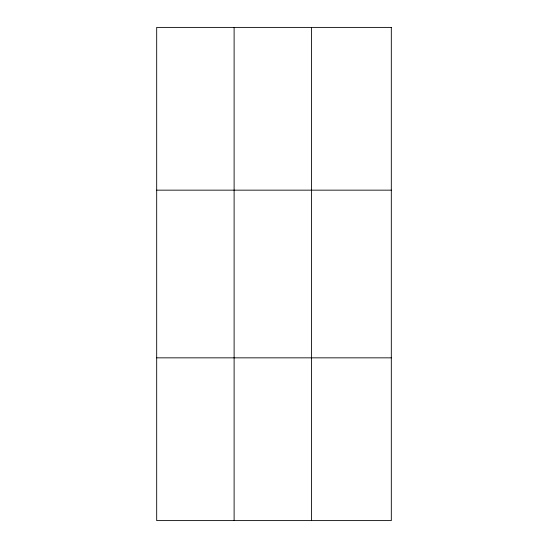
<?xml version="1.0" encoding="UTF-8"?>
<svg xmlns="http://www.w3.org/2000/svg" width="548" height="548" viewBox="0 0 548 548"><rect width="100%" height="100%" fill="white"/><g stroke="black" fill="none" stroke-linecap="round" stroke-linejoin="round"><path stroke-width="0.82" d="M234.112 27.4L234.112 520.6M311.538 27.4L311.538 520.6M156.687 190.156L391.313 190.156M156.687 357.844L391.313 357.844M391.313 27.4L391.313 520.6L156.687 520.6L156.687 27.4L391.313 27.4"/></g></svg>
